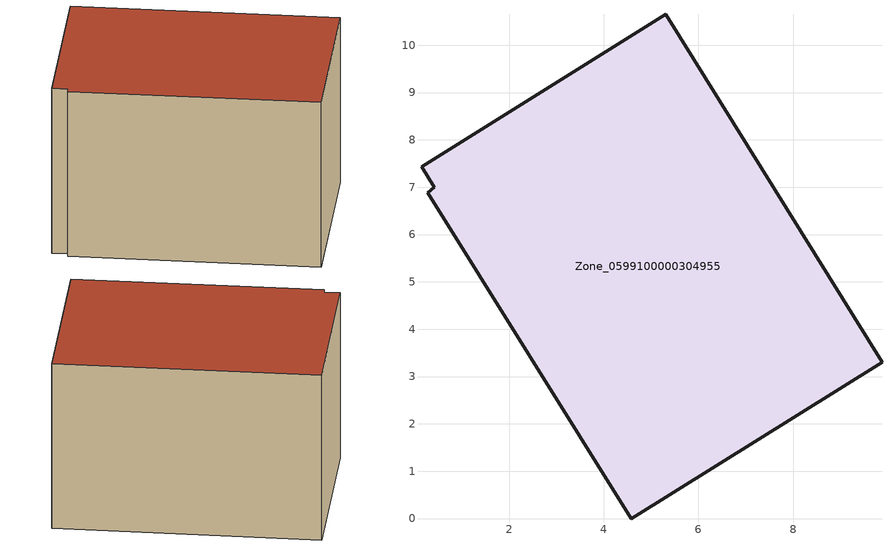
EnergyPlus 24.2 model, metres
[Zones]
Zone_0599100000304955
 floor ground (C_G): 0.28,6.89 0.41,7 0.15,7.43 5.31,10.65 9.88,3.3 4.58,0 z0
 wall outside (C_F): 4.58,0 9.88,3.3 5.31,10.65 0.15,7.43 0.41,7 0.28,6.89 4.58,0 z0:5.84
 roof outside (C_R): 0.41,7 0.28,6.89 4.58,0 9.88,3.3 5.31,10.65 0.15,7.43 z5.84
[BUILDING]
Pand.0599100000304955: North Axis=0; Terrain=City; Loads Convergence Tolerance Value=0.04; Temperature Convergence Tolerance Value=0.4; Solar Distribution=FullExterior; Maximum Number of Warmup Days=25; Minimum Number of Warmup Days=1
[Site:Location]
Rotterdam.The.Hague.AP_ZH_NLD Design_Conditions: Latitude=51.96; Longitude=4.45; Time Zone=1; Elevation=-4.5
[SITE:GROUNDTEMPERATURE:BUILDINGSURFACE]
18, 18, 18, 18, 18, 18, 18, 18, 18, 18, 18, 18
[MATERIAL] Thermal Absorptance=0.9; Solar Absorptance=0.7; Visible Absorptance=0.7
Name | Roughness | Thickness | Conductivity | Density | Specific Heat
G.TC.1965-1974 | MediumSmooth | 0.15 | 0.882353 | 540 | 1210
F.TC.1965-1974 | Rough | 0.3 | 0.697674 | 1920 | 840
R.TC.1965-1974 | MediumRough | 0.2 | 0.232558 | 1500 | 1000
[CONSTRUCTION]
C_G: G.TC.1965-1974
C_F: F.TC.1965-1974
C_R: R.TC.1965-1974
[ZONE]
Zone_0599100000304955: Type=1; Multiplier=1; Ceiling Height=Autocalculate; Volume=Autocalculate; Floor Area=autocalculate; Part of Total Floor Area=Yes
[ZONEINFILTRATION:DESIGNFLOWRATE]
Infil_Zone_0599100000304955: Zone or ZoneList or Space or SpaceList=Zone_0599100000304955; Schedule=AlwaysOn; Design Flow Rate Calculation Method=Flow/Area; Flow Rate per Floor Area=0.003; Constant Term Coefficient=1; Temperature Term Coefficient=0; Velocity Term Coefficient=0; Velocity Squared Term Coefficient=0
[HVACTEMPLATE:ZONE:IDEALLOADSAIRSYSTEM]
Zone_0599100000304955: Maximum Heating Supply Air Temperature=50; Minimum Cooling Supply Air Temperature=13; Maximum Heating Supply Air Humidity Ratio=0.0156; Minimum Cooling Supply Air Humidity Ratio=0.0077; Heating Limit=NoLimit; Cooling Limit=NoLimit; Dehumidification Control Type=ConstantSensibleHeatRatio; Cooling Sensible Heat Ratio=0.7; Dehumidification Setpoint=60; Humidification Control Type=None; Humidification Setpoint=30; Outdoor Air Method=None; Outdoor Air Flow Rate per Person=0.00944; Outdoor Air Flow Rate per Zone Floor Area=0; Outdoor Air Flow Rate per Zone=0; Demand Controlled Ventilation Type=None; Outdoor Air Economizer Type=NoEconomizer; Heat Recovery Type=None; Sensible Heat Recovery Effectiveness=0.7; Latent Heat Recovery Effectiveness=0.65
[ZONECONTROL:THERMOSTAT]
ThermostatControl_Zone_0599100000304955: Zone or ZoneList=Zone_0599100000304955; Control Type Schedule=DualSetpointControlType; Control 1=Thermostat_Zone_0599100000304955; Temperature Difference Between Cutout And Setpoint=0
[THERMOSTATSETPOINT:DUALSETPOINT]
Thermostat_Zone_0599100000304955: Heating Setpoint Temperature Schedule=HeatingSetpoint_Zone_0599100000304955; Cooling Setpoint Temperature Schedule=CoolingSetpoint_Zone_0599100000304955
[SCHEDULE:COMPACT]
HeatingSetpoint_Zone_0599100000304955: Through: 12/31, For: AllDays, Until: 24:00, 21
CoolingSetpoint_Zone_0599100000304955: Through: 12/31, For: AllDays, Until: 24:00, 24
DualSetpointControlType: Through: 12/31, For: AllDays, Until: 24:00, 4
AlwaysOn: Through: 12/31, For: AllDays, Until: 24:00, 1
